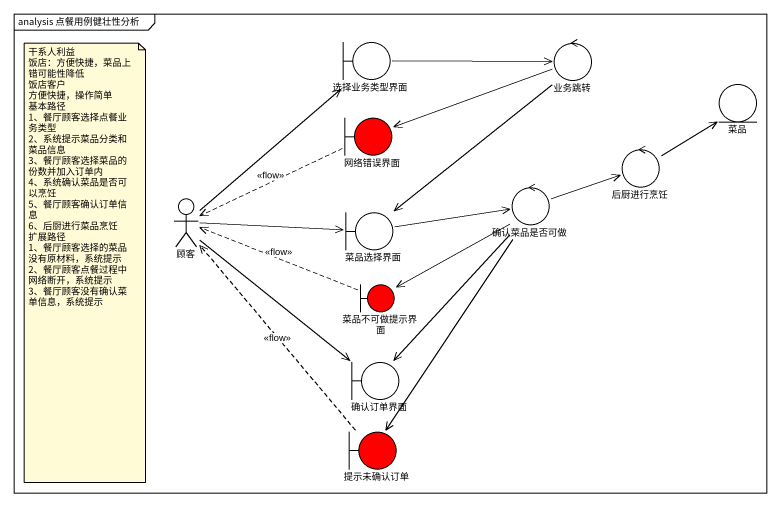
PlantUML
@startuml
mainframe analysis 点餐用例健壮性分析
boundary 选择业务类型界面
control 业务跳转
entity 菜品
boundary 网络错误界面 #FF0000
control 后厨进行烹饪
control 确认菜品是否可做
actor 顾客
boundary 菜品选择界面
boundary 菜品不可做提示界面 #FF0000
boundary 确认订单界面
boundary 提示未确认订单 #FF0000
选择业务类型界面 -right-> 业务跳转
业务跳转 -left-> 网络错误界面
业务跳转 --> 菜品选择界面
网络错误界面 .left.> 顾客 : <<flow>>
后厨进行烹饪 -up-> 菜品
确认菜品是否可做 -right-> 后厨进行烹饪
确认菜品是否可做 --> 菜品不可做提示界面
确认菜品是否可做 --> 确认订单界面
确认菜品是否可做 --> 提示未确认订单
顾客 -up-> 选择业务类型界面
顾客 -right-> 菜品选择界面
顾客 --> 确认订单界面
菜品选择界面 -right-> 确认菜品是否可做
菜品不可做提示界面 .left.> 顾客 : <<flow>>
提示未确认订单 .up.> 顾客 : <<flow>>
note as N1
  干系人利益
  饭店：方便快捷，菜品上错可能性降低
  饭店客户
  方便快捷，操作简单
  基本路径
  1、餐厅顾客选择点餐业务类型
  2、系统提示菜品分类和菜品信息
  3、餐厅顾客选择菜品的份数并加入订单内
  4、系统确认菜品是否可以烹饪
  5、餐厅顾客确认订单信息
  6、后厨进行菜品烹饪
  扩展路径
  1、餐厅顾客选择的菜品没有原材料，系统提示
  2、餐厅顾客点餐过程中网络断开，系统提示
  3、餐厅顾客没有确认菜单信息，系统提示
end note
@enduml
